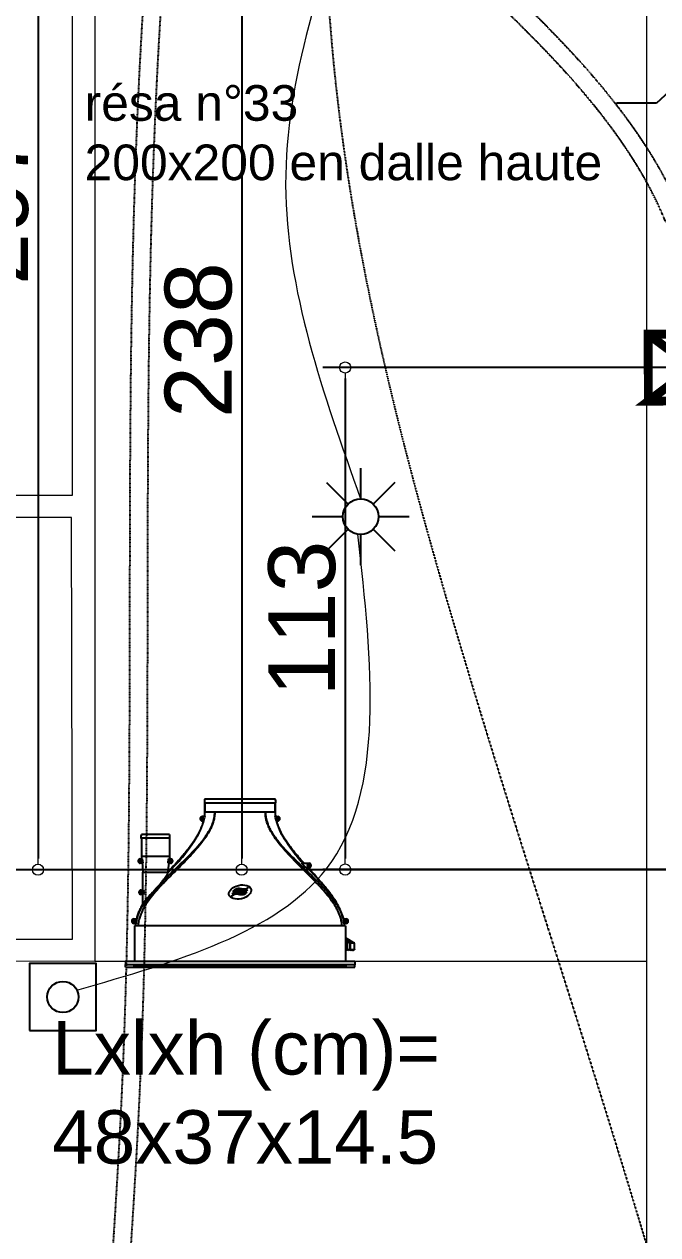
# Model space of a CAD drawing. Header units: millimetres. Extents: x 449410 to 506007, y -379864 to -318775.
# Drawn here: x 464982 to 466405, y -358564 to -355848 of the extents above; entities that cross this region are included whole.
import ezdxf
from ezdxf import colors
from ezdxf.entities.mleader import LeaderData, LeaderLine
from ezdxf.math import Vec2, Vec3

# ---------------------------------------------------------------- set-up
doc = ezdxf.new("R2010")
doc.units = ezdxf.units.MM
doc.set_wipeout_variables(frame=1)
doc.linetypes.add('prlm_ef', pattern=[0.165, 0.1, -0.065])
doc.layers.add('_GAZELEC-BOITE INCORPO', color=36, linetype='Continuous', lineweight=18)
doc.layers.add('_GAZELEC-RESERVATION', color=1, linetype='Continuous', lineweight=18)
for name, color, linetype in [('_GAZELEC-EAU CHAUDE', 1, 'Continuous'), ('prlm-CHAUFF', 30, 'Continuous'), ('prlm-EAU-EF', 161, 'Continuous'), ('prlm-ELEC-CFO', 201, 'Continuous')]:
    doc.layers.add(name, color=color, linetype=linetype)
doc.layers.add('prlm-xpoly', color=7, linetype='Continuous', plot=False)
doc.styles.add('Arial', font='arial.ttf')
doc.styles.get("Standard").update_dxf_attribs({"font": 'arial.ttf'})
doc.dimstyles.new('200', dxfattribs={"dimtxt": 150, "dimasz": 25, "dimexe": 50, "dimexo": 50, "dimgap": 20, "dimtad": 1, "dimdec": 0, "dimlfac": 0.1, "dimdsep": 46, "dimtxsty": 'Arial', "dimblk1": 'DOTBLANK', "dimblk2": 'DOTBLANK', "dimsah": 1, "dimcen": 25, "dimclrd": 5, "dimclre": 5, "dimadec": 0, "dimazin": 0, "dimtfac": 1, "dimtdec": 0, "dimtmove": 0, "dimatfit": 3, "dimldrblk": 'DOTBLANK', "dimfxl": 50, "dimtolj": 1, "dimtzin": 0, "dimarcsym": 0})

# ---------------------------------------------------------------- blocks, each defined once
blk = doc.blocks.new('xi.twintop')
at = {"layer": 'prlm-CHAUFF', "ltscale": 50}
for p, q in [((-8, 35.6), (8, 35.6)), ((-7.9, 36.5), (7.9, 36.5)), ((-7.9, 35.6), (-7.9, 33.5)), ((-7.9, 33.5), (-7.9, 35.6)), ((7.9, 35.6), (7.9, 33.5)), ((7.9, 33.5), (7.9, 35.6)), ((-5.67, 33.5), (-7.9, 33.5)), ((5.67, 33.5), (-5.67, 33.5)), ((7.9, 33.5), (5.67, 33.5)), ((-8.61, 31.95), (-8.61, 32.05)), ((-8.61, 32.05), (-8.51, 32.05)), ((-8.51, 31.95), (-8.61, 31.95)), ((-8.51, 32.16), (-8.41, 32.16)), ((-8.51, 32.05), (-8.51, 32.16)), ((-8.51, 31.84), (-8.51, 31.95)), ((-8.41, 31.84), (-8.51, 31.84)), ((-7.9, 32.5), (-8.46, 32.5)), ((-8.46, 31.5), (-8.16, 31.5)), ((-8.41, 32.16), (-8.41, 32.05)), ((-8.41, 32.05), (-8.3, 32.05)), ((-8.3, 31.95), (-8.41, 31.95)), ((-8.41, 31.95), (-8.41, 31.84)), ((-8.3, 32.05), (-8.3, 31.95)), ((-8.16, 31.5), (-7.95, 32.18)), ((-7.9, 32.5), (-7.95, 32.18)), ((7.95, 32.18), (7.9, 32.5)), ((7.9, 32.5), (8.46, 32.5)), ((8.16, 31.5), (7.95, 32.18)), ((8.46, 31.5), (8.16, 31.5)), ((8.3, 31.95), (8.3, 32.05)), ((8.3, 32.05), (8.41, 32.05)), ((8.41, 31.95), (8.3, 31.95)), ((8.41, 32.16), (8.51, 32.16)), ((8.41, 32.05), (8.41, 32.16)), ((8.41, 31.84), (8.41, 31.95)), ((8.51, 31.84), (8.41, 31.84)), ((8.51, 32.16), (8.51, 32.05)), ((8.51, 32.05), (8.61, 32.05)), ((8.61, 31.95), (8.51, 31.95)), ((8.51, 31.95), (8.51, 31.84)), ((8.61, 32.05), (8.61, 31.95)), ((-15.75, 27.6), (-22.25, 27.6)), ((-22.15, 28.5), (-15.85, 28.5)), ((-22.15, 27.6), (-22.15, 23.5)), ((-22.15, 27.6), (-22.15, 23.5)), ((-15.85, 27.6), (-15.85, 23.5)), ((-15.85, 27.6), (-15.85, 23.5)), ((-9.41, 28.48), (-9.41, 28.48)), ((9.12, 29.02), (9.09, 29.02)), ((9.41, 28.48), (9.38, 28.48)), ((-22.56, 22.55), (-22.45, 22.55)), ((-22.56, 22.45), (-22.56, 22.55)), ((-22.45, 22.45), (-22.56, 22.45)), ((-22.45, 22.66), (-22.35, 22.66)), ((-22.45, 22.55), (-22.45, 22.66)), ((-22.45, 22.34), (-22.45, 22.45)), ((-22.35, 22.34), (-22.45, 22.34)), ((-22.4, 23), (-21.97, 23)), ((-21.85, 22), (-22.4, 22)), ((-22.35, 22.66), (-22.35, 22.55)), ((-22.35, 22.55), (-22.24, 22.55)), ((-22.24, 22.45), (-22.35, 22.45)), ((-22.35, 22.45), (-22.35, 22.34)), ((-22.24, 22.55), (-22.24, 22.45)), ((-15.85, 23.5), (-22.15, 23.5)), ((-21.97, 23), (-21.85, 22.06)), ((-21.85, 22.06), (-21.85, 22)), ((-16.2, 19.84), (-14.13, 22)), ((-14.13, 22), (-16.2, 19.84)), ((-16.15, 22.06), (-16.03, 23)), ((-16.15, 22), (-16.15, 22.06)), ((-15.6, 22), (-16.15, 22)), ((-16.03, 23), (-15.6, 23)), ((-15.76, 22.45), (-15.76, 22.55)), ((-15.76, 22.55), (-15.65, 22.55)), ((-15.65, 22.45), (-15.76, 22.45)), ((-15.65, 22.66), (-15.55, 22.66)), ((-15.65, 22.55), (-15.65, 22.66)), ((-15.65, 22.34), (-15.65, 22.45)), ((-15.55, 22.34), (-15.65, 22.34)), ((-15.55, 22.66), (-15.55, 22.55)), ((-15.55, 22.55), (-15.44, 22.55)), ((-15.55, 22.45), (-15.55, 22.34)), ((-15.44, 22.45), (-15.55, 22.45)), ((-15.44, 22.55), (-15.44, 22.45)), ((14.83, 21), (13.83, 22)), ((13.83, 22), (15.44, 22)), ((-21.8, 20), (-16.2, 20)), ((-21.8, 16), (-21.8, 20)), ((-21.8, 16), (-21.8, 20)), ((-16.2, 19.84), (-16.2, 20)), ((-16.2, 19.84), (-16.2, 20)), ((15.44, 21), (14.83, 21)), ((15.28, 21.45), (15.28, 21.55)), ((15.28, 21.55), (15.39, 21.55)), ((15.39, 21.45), (15.28, 21.45)), ((15.39, 21.66), (15.49, 21.66)), ((15.39, 21.55), (15.39, 21.66)), ((15.39, 21.34), (15.39, 21.45)), ((15.49, 21.34), (15.39, 21.34)), ((15.49, 21.66), (15.49, 21.55)), ((15.49, 21.55), (15.6, 21.55)), ((15.49, 21.45), (15.49, 21.34)), ((15.6, 21.45), (15.49, 21.45)), ((15.6, 21.55), (15.6, 21.45)), ((-22.36, 15.45), (-22.36, 15.55)), ((-22.36, 15.55), (-22.25, 15.55)), ((-22.25, 15.45), (-22.36, 15.45)), ((-22.25, 15.66), (-22.15, 15.66)), ((-22.25, 15.55), (-22.25, 15.66)), ((-22.25, 15.34), (-22.25, 15.45)), ((-22.15, 15.34), (-22.25, 15.34)), ((-22.2, 16), (-21.65, 16)), ((-21.65, 15), (-22.2, 15)), ((-22.15, 15.66), (-22.15, 15.55)), ((-22.15, 15.55), (-22.04, 15.55)), ((-22.15, 15.45), (-22.15, 15.34)), ((-22.04, 15.45), (-22.15, 15.45)), ((-22.04, 15.55), (-22.04, 15.45)), ((-21.8, 12.88), (-21.8, 15)), ((-21.8, 12.88), (-21.8, 15)), ((-21.65, 16), (-21.65, 15)), ((-23.96, 8.95), (-23.96, 9.05)), ((-23.96, 9.05), (-23.85, 9.05)), ((-23.85, 8.95), (-23.96, 8.95)), ((-23.85, 9.16), (-23.75, 9.16)), ((-23.85, 9.05), (-23.85, 9.16)), ((-23.85, 8.84), (-23.85, 8.95)), ((-23.75, 8.84), (-23.85, 8.84)), ((-23.8, 9.5), (-23.19, 9.5)), ((-23.36, 8.5), (-23.8, 8.5)), ((-23.75, 9.16), (-23.75, 9.05)), ((-23.75, 9.05), (-23.64, 9.05)), ((-23.75, 8.95), (-23.75, 8.84)), ((-23.64, 8.95), (-23.75, 8.95)), ((-23.64, 9.05), (-23.64, 8.95)), ((-23.36, 8.42), (-23.36, 8.5)), ((23.19, 9.5), (23.8, 9.5)), ((23.36, 8.42), (23.36, 8.5)), ((23.8, 8.5), (23.36, 8.5)), ((23.64, 8.95), (23.64, 9.05)), ((23.64, 9.05), (23.75, 9.05)), ((23.75, 8.95), (23.64, 8.95)), ((23.75, 9.16), (23.85, 9.16)), ((23.75, 9.05), (23.75, 9.16)), ((23.75, 8.84), (23.75, 8.95)), ((23.85, 8.84), (23.75, 8.84)), ((23.85, 9.16), (23.85, 9.05)), ((23.85, 9.05), (23.96, 9.05)), ((23.85, 8.95), (23.85, 8.84)), ((23.96, 8.95), (23.85, 8.95)), ((23.96, 9.05), (23.96, 8.95)), ((23.7, 8), (-23.7, 8)), ((-23.7, 8), (-23.7, 0)), ((23.7, 8), (23.7, 0)), ((24.18, 4.47), (23.7, 4.81)), ((24.06, 4.42), (23.7, 4.66)), ((24.06, 2.6), (24.06, 4.42)), ((24.64, 4.04), (24.06, 4.42)), ((24.2, 4.46), (24.18, 4.47)), ((24.54, 4.24), (24.2, 4.46)), ((24.35, 4.85), (24.33, 4.89)), ((24.35, 4.36), (24.35, 4.85)), ((24.35, 4.85), (24.36, 4.85)), ((24.41, 4.79), (24.43, 4.83)), ((24.41, 4.79), (24.41, 4.32)), ((25.01, 4.43), (24.41, 4.79)), ((24.43, 4.83), (25.04, 4.47)), ((24.64, 4.04), (24.72, 4.01)), ((24.64, 2.6), (24.64, 4.04)), ((24.72, 4.01), (24.72, 2.65)), ((25.04, 4.47), (25.01, 4.43)), ((25.01, 4.25), (25.01, 4.43)), ((25.02, 4.42), (25.01, 4.43)), ((25.06, 4.46), (25.02, 4.42)), ((25.02, 4.42), (25.02, 4.25)), ((25.28, 4.25), (25.02, 4.42)), ((25.04, 4.47), (25.06, 4.46)), ((25.06, 4.46), (25.39, 4.24)), ((25.71, 2.65), (25.71, 4.01)), ((-25.75, 0), (-25.75, -0.73)), ((25.75, 0), (-25.75, 0)), ((23.7, 2.6), (24.06, 2.6)), ((23.7, 2.57), (23.73, 2.6)), ((23.79, 2.6), (23.88, 2.51)), ((23.88, 2.51), (23.97, 2.6)), ((24.04, 2.6), (24.13, 2.51)), ((24.64, 2.6), (24.06, 2.6)), ((24.13, 2.51), (24.22, 2.6)), ((24.18, 2.56), (24.24, 2.51)), ((24.24, 2.51), (24.3, 2.58)), ((24.28, 2.6), (24.37, 2.51)), ((24.37, 2.51), (24.46, 2.6)), ((24.42, 2.57), (24.48, 2.51)), ((24.48, 2.51), (24.56, 2.58)), ((24.54, 2.6), (24.63, 2.51)), ((24.63, 2.51), (24.72, 2.6)), ((24.72, 2.65), (24.64, 2.6)), ((24.64, 2.6), (24.64, 2.6)), ((25.66, 2.6), (24.64, 2.6)), ((24.7, 2.58), (24.77, 2.51)), ((24.72, 2.65), (25.71, 2.65)), ((24.73, 2.6), (24.82, 2.51)), ((24.77, 2.51), (24.79, 2.53)), ((24.82, 2.51), (24.91, 2.6)), ((24.9, 2.59), (24.98, 2.51)), ((24.98, 2.51), (25.07, 2.6)), ((25.02, 2.54), (25.05, 2.51)), ((25.05, 2.51), (25.09, 2.55)), ((25.06, 2.58), (25.13, 2.51)), ((25.13, 2.51), (25.22, 2.6)), ((25.19, 2.57), (25.25, 2.51)), ((25.25, 2.51), (25.34, 2.6)), ((25.27, 2.53), (25.29, 2.51)), ((25.29, 2.51), (25.32, 2.54)), ((25.31, 2.56), (25.36, 2.51)), ((25.36, 2.51), (25.45, 2.6)), ((25.4, 2.55), (25.44, 2.51)), ((25.44, 2.51), (25.53, 2.6)), ((25.48, 2.54), (25.51, 2.51)), ((25.51, 2.51), (25.6, 2.6)), ((25.53, 2.53), (25.55, 2.51)), ((25.55, 2.51), (25.64, 2.6)), ((25.71, 2.65), (25.66, 2.6)), ((25.66, 2.6), (25.66, 2.6)), ((25.75, 0), (25.75, -0.73)), ((-25.75, -0.81), (-25.75, -0.73)), ((-25.75, -0.73), (25.75, -0.73)), ((-25.75, -1.3), (-25.75, -0.81)), ((25.75, -0.81), (-25.75, -0.81)), ((-25.75, -1.3), (25.75, -1.3)), ((23.75, -0.99), (-23.75, -0.99)), ((-23.75, -1.06), (-23.75, -0.99)), ((-23.55, -0.99), (-23.75, -1.06)), ((-23.75, -1.06), (23.75, -1.06)), ((23.75, -1.11), (-23.75, -1.11)), ((-23.75, -1.16), (-23.75, -1.11)), ((-23.59, -1.11), (-23.75, -1.16)), ((-23.75, -1.16), (23.75, -1.16)), ((23.75, -1.2), (-23.75, -1.2)), ((-23.75, -1.23), (-23.75, -1.2)), ((-23.64, -1.2), (-23.75, -1.23)), ((-23.75, -1.23), (23.75, -1.23)), ((23.75, -1.26), (-23.75, -1.26)), ((-23.75, -1.28), (-23.75, -1.26)), ((-23.68, -1.26), (-23.75, -1.28)), ((-23.75, -1.28), (23.75, -1.28)), ((23.75, -1.29), (-23.75, -1.29)), ((-23.75, -1.3), (-23.75, -1.29)), ((-23.73, -1.29), (-23.75, -1.3)), ((-23.75, -1.3), (23.75, -1.3)), ((23.75, -1.06), (23.55, -0.99)), ((23.75, -1.16), (23.59, -1.11)), ((23.75, -1.23), (23.64, -1.2)), ((23.75, -1.28), (23.68, -1.26)), ((23.75, -1.3), (23.73, -1.29)), ((23.75, -0.99), (23.75, -1.06)), ((23.75, -1.11), (23.75, -1.16)), ((23.75, -1.2), (23.75, -1.23)), ((23.75, -1.26), (23.75, -1.28)), ((23.75, -1.29), (23.75, -1.3)), ((25.75, -0.73), (25.75, -0.81)), ((25.75, -1.3), (25.75, -0.81))]:
    blk.add_line(p, q, dxfattribs=at)
for centre, radius in [((-8.46, 32), 0.3), ((-8.46, 32), 0.25), ((8.46, 32), 0.3), ((8.46, 32), 0.25), ((-22.4, 22.5), 0.3), ((-22.4, 22.5), 0.25), ((-15.6, 22.5), 0.3), ((-15.6, 22.5), 0.25), ((15.44, 21.5), 0.3), ((15.44, 21.5), 0.25), ((-22.2, 15.5), 0.3), ((-22.2, 15.5), 0.25), ((-23.8, 9), 0.3), ((-23.8, 9), 0.25), ((23.8, 9), 0.3), ((23.8, 9), 0.25)]:
    blk.add_circle(centre, radius, dxfattribs=at)
for centre, radius, start, end in [((-6.01, 35.83), 2, 160.5755, 186.7441), ((-6.01, 35.83), 2, 160.5755, 186.7441), ((6.01, 35.83), 2, 353.2559, 19.4245), ((6.01, 35.83), 2, 353.2559, 19.4245), ((-15.67, 33.51), 7.77, 352.5456, 359.9423), ((-15.72, 33.51), 7.82, 352.5763, 359.9264), ((-15.07, 33.49), 7.17, 352.0923, 353.5448), ((-15.07, 33.49), 7.17, 353.9053, 0.1157), ((15.11, 33.49), 7.25, 179.9215, 187.8382), ((15.67, 33.51), 7.77, 180.0577, 187.4544), ((15.72, 33.51), 7.82, 180.0736, 187.4237), ((-19.51, 34.47), 11.74, 332.3321, 345.441), ((-19.16, 34.32), 11.35, 332.1374, 345.6929), ((-8.46, 32), 0.5, 90, 270), ((21.1, 34.98), 13.43, 192.9954, 216.0824), ((19.16, 34.32), 11.35, 194.4106, 207.8626), ((8.46, 32), 0.5, 270, 90), ((-20.26, 27.83), 2, 160.5755, 186.7441), ((-20.26, 27.83), 2, 160.5755, 186.7441), ((-17.74, 27.83), 2, 353.2559, 19.4245), ((-17.74, 27.83), 2, 353.2559, 19.4245), ((-43.13, 48.06), 39, 319.3887, 329.86), ((-43.13, 48.06), 39, 319.3887, 329.8601), ((-26.92, 38.17), 20.01, 331.0483, 332.7983), ((-26.92, 38.17), 20.01, 331.0482, 332.7982), ((26.92, 38.17), 20.01, 207.2018, 208.9518), ((43.13, 48.06), 39, 210.1399, 220.6113), ((43.13, 48.06), 39, 212.5506, 220.6113), ((-22.4, 22.5), 0.5, 90, 270), ((-15.6, 22.5), 0.5, 270, 90), ((-22.51, 30.1), 11.66, 315.9701, 320.4245), ((-22.76, 30.33), 11.99, 316.0326, 320.3619), ((22.51, 30.1), 11.66, 219.5755, 224.0299), ((22.76, 30.33), 11.99, 219.6381, 223.9674), ((15.44, 21.5), 0.5, 270, 90), ((-44.74, 40.05), 35.1, 315.7111, 319.5265), ((-22.2, 15.5), 0.5, 90, 270), ((-2.48, -0.77), 23.65, 136.4099, 144.7501), ((-23.8, 9), 0.5, 90, 270), ((-11.41, 6.64), 12.12, 163.7263, 166.3852), ((23.8, 9), 0.5, 270, 90), ((17.64, -7.23), 13.85, 61.9182, 64.0515), ((17.76, -6.88), 13.43, 62.115, 63.7632), ((18.29, -6.04), 12.5, 61.3177, 61.5903), ((24.75, 5.45), 0.703, 233.033, 242.9325), ((24.72, 5.11), 0.448, 214.6713, 225.4982), ((25.88, 4.92), 0.836, 234.1326, 239.2425), ((18.29, -6.04), 12.5, 53.7494, 55.0637)]:
    blk.add_arc(centre, radius, start, end, dxfattribs=at)
blk.add_ellipse((0, 15.55), major_axis=(2.49, 0.57), ratio=0.600775, dxfattribs=at)
for points, knots in [([(-5.67, 33.5), (-5.67, 33.33), (-5.68, 33.16), (-5.7, 32.82), (-5.72, 32.65), (-5.8, 32.15), (-5.87, 31.82), (-6.05, 31.16), (-6.16, 30.84), (-6.41, 30.21), (-6.55, 29.9), (-7, 29), (-7.34, 28.43), (-8.08, 27.34), (-8.47, 26.81), (-9.69, 25.27), (-10.57, 24.3), (-12.38, 22.39), (-13.32, 21.46), (-15.19, 19.6), (-16.12, 18.67), (-17.95, 16.77), (-18.84, 15.8), (-20.08, 14.27), (-20.47, 13.75), (-21.03, 12.94), (-21.21, 12.66), (-21.55, 12.09), (-21.72, 11.8), (-22.17, 10.91), (-22.43, 10.31), (-22.7, 9.36), (-22.77, 9.03), (-22.86, 8.47), (-22.88, 8.24), (-22.89, 8)], [0, 0, 0, 0, 0.015625, 0.015625, 0.03125, 0.03125, 0.0625, 0.0625, 0.09375, 0.09375, 0.125, 0.125, 0.1875, 0.1875, 0.25, 0.25, 0.375, 0.375, 0.5, 0.5, 0.625, 0.625, 0.75, 0.75, 0.8125, 0.8125, 0.84375, 0.84375, 0.875, 0.875, 0.9375, 0.9375, 0.96875, 0.96875, 0.9907189, 0.9907189, 0.9907189, 0.9907189]), ([(-18.04, 17.26), (-16.85, 18.51), (-15.59, 19.7), (-13.1, 22.1), (-11.85, 23.3), (-10.07, 25.17), (-9.49, 25.81), (-8.39, 27.13), (-7.87, 27.82), (-7.16, 28.91), (-6.93, 29.29), (-6.52, 30.07), (-6.33, 30.48), (-6.02, 31.31), (-5.89, 31.74), (-5.76, 32.39), (-5.73, 32.61), (-5.69, 32.95), (-5.69, 33.06), (-5.67, 33.28), (-5.67, 33.39), (-5.67, 33.5)], [0, 0, 0, 0, 0.25, 0.25, 0.5, 0.5, 0.625, 0.625, 0.75, 0.75, 0.8125, 0.8125, 0.875, 0.875, 0.9375, 0.9375, 0.96875, 0.96875, 0.984375, 0.984375, 1, 1, 1, 1]), ([(5.67, 33.5), (5.67, 33.33), (5.68, 33.16), (5.71, 32.81), (5.73, 32.64), (5.81, 32.14), (5.88, 31.8), (6.08, 31.14), (6.2, 30.82), (6.47, 30.19), (6.62, 29.88), (7.1, 28.98), (7.46, 28.42), (8.23, 27.34), (8.65, 26.82), (9.93, 25.3), (10.84, 24.34), (12.72, 22.46), (13.69, 21.54), (15.61, 19.69), (16.57, 18.77), (18.43, 16.87), (19.34, 15.9), (20.59, 14.36), (20.99, 13.83), (21.55, 13), (21.73, 12.72), (22.07, 12.15), (22.24, 11.85), (22.69, 10.95), (22.94, 10.33), (23.21, 9.37), (23.28, 9.05), (23.36, 8.48), (23.38, 8.24), (23.39, 8)], [0, 0, 0, 0, 0.015625, 0.015625, 0.03125, 0.03125, 0.0625, 0.0625, 0.09375, 0.09375, 0.125, 0.125, 0.1875, 0.1875, 0.25, 0.25, 0.375, 0.375, 0.5, 0.5, 0.625, 0.625, 0.75, 0.75, 0.8125, 0.8125, 0.84375, 0.84375, 0.875, 0.875, 0.9375, 0.9375, 0.96875, 0.96875, 0.9908046, 0.9908046, 0.9908046, 0.9908046]), ([(22.89, 8), (22.88, 8.24), (22.86, 8.47), (22.77, 9.03), (22.7, 9.36), (22.43, 10.31), (22.17, 10.91), (21.72, 11.8), (21.55, 12.09), (21.21, 12.66), (21.03, 12.94), (20.47, 13.75), (20.08, 14.27), (18.84, 15.8), (17.95, 16.77), (16.12, 18.67), (15.18, 19.6), (13.32, 21.46), (12.38, 22.39), (10.57, 24.3), (9.69, 25.27), (8.47, 26.81), (8.08, 27.34), (7.34, 28.43), (7, 29), (6.55, 29.9), (6.41, 30.21), (6.16, 30.84), (6.05, 31.16), (5.87, 31.82), (5.79, 32.15), (5.72, 32.65), (5.7, 32.82), (5.68, 33.16), (5.67, 33.33), (5.67, 33.5)], [0.0092808, 0.0092808, 0.0092808, 0.0092808, 0.03125, 0.03125, 0.0625, 0.0625, 0.125, 0.125, 0.15625, 0.15625, 0.1875, 0.1875, 0.25, 0.25, 0.375, 0.375, 0.5, 0.5, 0.625, 0.625, 0.75, 0.75, 0.8125, 0.8125, 0.875, 0.875, 0.90625, 0.90625, 0.9375, 0.9375, 0.96875, 0.96875, 0.984375, 0.984375, 1, 1, 1, 1]), ([(-8.9, 29.46), (-9.06, 29.12), (-9.43, 28.41), (-10.08, 27.35), (-10.83, 26.27), (-11.65, 25.18), (-12.54, 24.1), (-13.65, 22.81), (-14.86, 21.46), (-15.81, 20.43), (-16.2, 20)], [0.1568082, 0.1568082, 0.1568082, 0.1568082, 0.2305418, 0.3149874, 0.4025619, 0.4929385, 0.5856877, 0.6803551, 0.8317746, 0.9509578, 0.9509578, 0.9509578, 0.9509578]), ([(14.38, 22), (14.06, 22.36), (13.37, 23.14), (12.33, 24.35), (11.38, 25.54), (10.58, 26.62), (9.93, 27.59), (9.37, 28.52), (9.05, 29.15), (8.91, 29.44)], [0.5730592, 0.5730592, 0.5730592, 0.5730592, 0.626259, 0.6884084, 0.7489718, 0.7930827, 0.8358988, 0.8773199, 0.9123747, 0.9123747, 0.9123747, 0.9123747]), ([(-18.04, 17.26), (-17.81, 17.52), (-17.58, 17.79), (-17.17, 18.3), (-16.98, 18.55), (-16.64, 19.03), (-16.49, 19.25), (-16.32, 19.53), (-16.28, 19.62), (-16.22, 19.76), (-16.2, 19.81), (-16.2, 19.84)], [0, 0, 0, 0, 0.25, 0.25, 0.5, 0.5, 0.75, 0.75, 0.875, 0.875, 1, 1, 1, 1]), ([(23.19, 9.5), (23.12, 9.79), (23.04, 10.07), (22.86, 10.64), (22.75, 10.92), (22.41, 11.74), (22.14, 12.27), (21.56, 13.3), (21.24, 13.8), (20.57, 14.77), (20.21, 15.25), (19.11, 16.65), (18.33, 17.54), (16.73, 19.29), (15.91, 20.15), (15.09, 21)], [0, 0, 0, 0, 0.0625, 0.0625, 0.125, 0.125, 0.25, 0.25, 0.375, 0.375, 0.5, 0.5, 0.75, 0.75, 1, 1, 1, 1]), ([(21.4, 13.55), (21.3, 13.71), (20.98, 14.2), (20.41, 15.02), (19.67, 15.99), (18.88, 16.96), (17.95, 18.04), (16.9, 19.22), (15.98, 20.24), (15.44, 20.84), (15.29, 21)], [0.1694223, 0.1694223, 0.1694223, 0.1694223, 0.1906001, 0.2339285, 0.2787061, 0.3247019, 0.3716424, 0.4351709, 0.4991397, 0.523565, 0.523565, 0.523565, 0.523565]), ([(-1.63, 15.67), (-0.9, 16.39), (-0.53, 16.49), (-0.14, 16.44), (0.47, 16.38), (1.12, 15.98), (1.85, 16.55)], [0, 0, 0, 0, 0.389075, 0.389075, 0.389075, 1, 1, 1, 1]), ([(-23.39, 8), (-23.38, 8.28), (-23.35, 8.55), (-23.25, 9.19), (-23.16, 9.55), (-22.84, 10.61), (-22.54, 11.29), (-21.83, 12.6), (-21.42, 13.22), (-20.56, 14.41), (-20.09, 14.98), (-19.62, 15.54)], [0.0331631, 0.0331631, 0.0331631, 0.0331631, 0.125, 0.125, 0.25, 0.25, 0.5, 0.5, 0.75, 0.75, 1, 1, 1, 1]), ([(-1.94, 14.63), (-1.21, 15.35), (-0.84, 15.44), (-0.45, 15.4), (0.16, 15.33), (0.81, 14.93), (1.54, 15.51)], [0, 0, 0, 0, 0.389075, 0.389075, 0.389075, 1, 1, 1, 1]), ([(-23.19, 9.5), (-23.12, 9.8), (-23.04, 10.09), (-22.9, 10.53), (-22.84, 10.67), (-22.74, 10.96), (-22.68, 11.1), (-22.5, 11.53), (-22.37, 11.8), (-22.1, 12.35), (-21.95, 12.61), (-21.8, 12.88)], [0, 0, 0, 0, 0.25, 0.25, 0.375, 0.375, 0.5, 0.5, 0.75, 0.75, 1, 1, 1, 1]), ([(-21.8, 12.88), (-21.96, 12.6), (-22.11, 12.32), (-22.4, 11.74), (-22.54, 11.45), (-22.78, 10.85), (-22.89, 10.55), (-23.01, 10.17), (-23.03, 10.1), (-23.05, 10.03)], [0, 0, 0, 0, 0.25, 0.25, 0.5, 0.5, 0.75, 0.75, 0.8062429, 0.8062429, 0.8062429, 0.8062429]), ([(24.24, 4.96), (24.23, 4.96), (24.23, 4.96), (24.22, 4.97), (24.2, 4.97), (24.19, 4.97), (24.18, 4.98), (24.16, 4.98), (24.15, 4.98), (24.13, 4.99), (24.11, 4.99), (24.09, 4.99), (24.08, 4.99), (24.05, 4.99), (24.02, 4.99), (23.98, 4.99), (23.93, 4.98), (23.89, 4.98), (23.84, 4.97), (23.78, 4.96), (23.74, 4.95), (23.71, 4.95), (23.7, 4.94)], [0.1059402, 0.1059402, 0.1059402, 0.1059402, 0.1359504, 0.1694868, 0.202886, 0.2361704, 0.2693627, 0.3024859, 0.3355633, 0.3686184, 0.401675, 0.434757, 0.4678887, 0.5010941, 0.5629781, 0.6246926, 0.6863942, 0.7482374, 0.8103737, 0.8729511, 0.9361135, 0.9654522, 0.9654522, 0.9654522, 0.9654522]), ([(23.7, 4.91), (23.71, 4.91), (23.72, 4.91), (23.74, 4.92), (23.78, 4.92), (23.81, 4.93), (23.83, 4.93), (23.86, 4.94), (23.89, 4.94), (23.92, 4.95), (23.94, 4.95), (23.97, 4.95), (23.99, 4.96), (24.02, 4.96), (24.04, 4.96), (24.06, 4.96), (24.08, 4.96), (24.11, 4.96), (24.14, 4.96), (24.18, 4.96), (24.21, 4.95), (24.24, 4.95), (24.26, 4.94), (24.28, 4.93), (24.3, 4.92), (24.32, 4.91), (24.33, 4.9), (24.33, 4.89)], [0.053874, 0.053874, 0.053874, 0.053874, 0.0607104, 0.0907643, 0.1206402, 0.1503557, 0.1799287, 0.2093776, 0.238721, 0.2679778, 0.2971672, 0.3263086, 0.3554219, 0.3845269, 0.4136437, 0.4427926, 0.4719939, 0.5012681, 0.5562327, 0.6110034, 0.6657154, 0.7205017, 0.7754929, 0.8308166, 0.8865967, 0.9429527, 1, 1, 1, 1]), ([(24.35, 4.85), (24.35, 4.86), (24.35, 4.86), (24.34, 4.87), (24.33, 4.88), (24.32, 4.88), (24.31, 4.89), (24.3, 4.89), (24.29, 4.9), (24.28, 4.9), (24.26, 4.91), (24.25, 4.91), (24.23, 4.91), (24.22, 4.92), (24.2, 4.92), (24.18, 4.92), (24.17, 4.92), (24.15, 4.92), (24.12, 4.92), (24.09, 4.92), (24.05, 4.92), (24, 4.92), (23.95, 4.91), (23.9, 4.9), (23.85, 4.89), (23.79, 4.88), (23.74, 4.87), (23.71, 4.86), (23.7, 4.86)], [0, 0, 0, 0, 0.0300773, 0.0600539, 0.0899314, 0.1197114, 0.1493956, 0.1789856, 0.2084831, 0.2378898, 0.2672073, 0.2964374, 0.3255817, 0.3546421, 0.3836203, 0.4125181, 0.4413372, 0.4700795, 0.4987468, 0.5532579, 0.6080368, 0.6630958, 0.7184471, 0.7741027, 0.8300742, 0.8863734, 0.9430116, 0.9677174, 0.9677174, 0.9677174, 0.9677174]), ([(24.65, 4.2), (24.65, 4.2), (24.64, 4.2), (24.64, 4.2), (24.63, 4.2), (24.63, 4.2), (24.62, 4.2), (24.61, 4.21), (24.6, 4.21), (24.59, 4.21), (24.58, 4.22), (24.55, 4.23), (24.54, 4.24), (24.54, 4.24)], [0, 0, 0, 0, 0.061789, 0.122374, 0.182441, 0.242697, 0.303842, 0.366548, 0.43144, 0.49908, 0.668346, 0.832646, 1, 1, 1, 1]), ([(25.45, 4.21), (25.44, 4.21), (25.44, 4.22), (25.43, 4.22), (25.41, 4.23), (25.4, 4.23), (25.39, 4.24), (25.37, 4.24), (25.36, 4.25), (25.34, 4.25), (25.32, 4.25), (25.3, 4.26), (25.29, 4.26), (25.27, 4.26), (25.24, 4.26), (25.22, 4.26), (25.2, 4.26), (25.17, 4.26), (25.13, 4.26), (25.08, 4.26), (25.03, 4.26), (24.97, 4.25), (24.91, 4.24), (24.85, 4.24), (24.79, 4.23), (24.72, 4.21), (24.67, 4.21), (24.65, 4.2)], [0.0304712, 0.0304712, 0.0304712, 0.0304712, 0.0599457, 0.0897682, 0.1195016, 0.1491541, 0.1787343, 0.2082505, 0.2377114, 0.2671256, 0.2965018, 0.3258487, 0.355175, 0.3844897, 0.4138015, 0.4431194, 0.4724522, 0.5018089, 0.5568669, 0.611863, 0.6668562, 0.7219052, 0.7770682, 0.8324028, 0.8879658, 0.9438132, 1, 1, 1, 1]), ([(25.71, 4.01), (25.69, 4.04), (25.65, 4.06), (25.55, 4.09), (25.48, 4.1), (25.35, 4.1), (25.31, 4.1), (25.21, 4.09), (25.16, 4.09), (24.98, 4.06), (24.86, 4.04), (24.72, 4.01)], [0, 0, 0, 0, 0.25, 0.25, 0.5, 0.5, 0.625, 0.625, 0.75, 0.75, 1, 1, 1, 1])]:
    blk.add_open_spline(points, degree=3, knots=knots, dxfattribs=at)
for points in [[(-22.15, 23.5), (-22.15, 23.33), (-22.14, 23.17), (-22.13, 23)], [(-22.15, 23.5), (-22.15, 23.33), (-22.14, 23.17), (-22.13, 23)], [(-22.01, 22), (-21.91, 21.33), (-21.8, 20.67), (-21.8, 20)], [(-22.01, 22), (-21.91, 21.33), (-21.8, 20.67), (-21.8, 20)], [(-15.99, 22), (-16.09, 21.33), (-16.2, 20.67), (-16.2, 20)], [(-15.99, 22), (-16.09, 21.33), (-16.2, 20.67), (-16.2, 20)], [(-15.85, 23.5), (-15.85, 23.33), (-15.86, 23.17), (-15.87, 23)], [(-15.85, 23.5), (-15.85, 23.33), (-15.86, 23.17), (-15.87, 23)], [(1.85, 16.55), (1.03, 15.62), (0.38, 16.02), (-0.23, 16.09)], [(-0.55, 15.04), (-0.94, 15.09), (-1.32, 14.99), (-1.94, 14.63)], [(-1.78, 15.16), (-1.06, 15.88), (-0.68, 15.97), (-0.29, 15.93)], [(-0.39, 15.58), (-0.78, 15.62), (-1.16, 15.52), (-1.78, 15.16)], [(-0.23, 16.09), (-0.63, 16.13), (-1.01, 16.03), (-1.63, 15.67)], [(1.54, 15.51), (0.72, 14.57), (0.07, 14.98), (-0.55, 15.04)], [(1.7, 16.04), (0.88, 15.1), (0.23, 15.51), (-0.39, 15.58)], [(-0.29, 15.93), (0.32, 15.87), (0.96, 15.47), (1.7, 16.04)], [(-23.19, 9.5), (-23.26, 9.17), (-23.32, 8.84), (-23.36, 8.5)], [(23.36, 8.5), (23.32, 8.84), (23.26, 9.17), (23.19, 9.5)]]:
    blk.add_open_spline(points, degree=3, dxfattribs=at)
at = {"layer": 'prlm-CHAUFF', "ltscale": 50, "insert": (-42.19, -13.41), "char_height": 12, "width": 139.7925, "attachment_point": 1}
blk.add_mtext('Lxlxh (cm)= 48x37x14.5', dxfattribs=at)
blk = doc.blocks.new('xi.BP')
at = {"layer": 'prlm-ELEC-CFO', "color": 0, "flags": 128}
blk.add_lwpolyline([(-7.5, -7.5), (7.5, -7.5), (7.5, 7.5), (-7.5, 7.5)], close=True, dxfattribs=at)
at = {"layer": 'prlm-ELEC-CFO', "color": 0}
blk.add_circle((0, 0), 3.5, dxfattribs=at)
blk = doc.blocks.new('xi.SPOT')
at = {"color": 0, "lineweight": 5}
blk.add_wipeout([(-4, 0), (-2.83, -2.83), (0, -4), (2.83, -2.83), (4, 0), (2.83, 2.83), (0, 4), (-2.83, 2.83)], dxfattribs=at).dxf.layer = 'prlm-ELEC-CFO'
at = {"layer": 'prlm-ELEC-CFO', "color": 0, "linetype": 'ByBlock', "lineweight": -2, "flags": 128}
for points in [[(0, 10.88), (0, 4)], [(-7.69, 7.69), (-2.83, 2.83)], [(7.69, 7.69), (2.83, 2.83)], [(-10.88, 0), (-4, 0)], [(4, 0), (10.88, 0)], [(-2.83, -2.83), (-7.69, -7.69)], [(0, -4), (0, -10.88)], [(2.83, -2.83), (7.69, -7.69)]]:
    blk.add_lwpolyline(points, dxfattribs=at)
at = {"layer": 'prlm-ELEC-CFO', "color": 0, "linetype": 'ByBlock', "lineweight": -2}
blk.add_circle((0, 0), 4, dxfattribs=at)
blk = doc.blocks.new('_DOTBLANK')
at = {"color": 0, "linetype": 'ByBlock'}
blk.add_line((-0.5, 0), (-1, 0), dxfattribs=at)
blk.add_circle((0, 0), 0.5, dxfattribs=at)
blk = doc.blocks.new('*D128')
at = {"layer": '_GAZELEC-BOITE INCORPO', "color": 5, "lineweight": -2, "transparency": 16777216}
for p, q in [((466433.2, -356618.3), (465652.9, -356618.3)), ((465702.9, -356643.3), (465702.9, -357719.8)), ((467778.1, -357744.8), (465652.9, -357744.8))]:
    blk.add_line(p, q, dxfattribs=at)
at = {"layer": '_GAZELEC-BOITE INCORPO', "color": 5, "lineweight": -2, "transparency": 16777216, "xscale": 25, "yscale": 25, "zscale": 25}
for p, rotation in [((465702.9, -356618.3), 90), ((465702.9, -357744.8), 270)]:
    blk.add_blockref('_DOTBLANK', p, dxfattribs=dict(at, rotation=rotation))
at = {"layer": '_GAZELEC-BOITE INCORPO', "color": 0, "transparency": 16777216, "insert": (465606.3, -357181.5), "char_height": 150, "attachment_point": 5, "rotation": 90, "style": 'Arial'}
blk.add_mtext('\\A1;113', dxfattribs=at)
blk = doc.blocks.new('*D129')
at = {"layer": '_GAZELEC-BOITE INCORPO', "color": 5, "lineweight": -2, "transparency": 16777216}
for p, q in [((466807.2, -355368.1), (465420.5, -355368.1)), ((465470.5, -355393.1), (465470.5, -357720.3)), ((467778.1, -357745.3), (465420.5, -357745.3))]:
    blk.add_line(p, q, dxfattribs=at)
at = {"layer": '_GAZELEC-BOITE INCORPO', "color": 5, "lineweight": -2, "transparency": 16777216, "xscale": 25, "yscale": 25, "zscale": 25}
for p, rotation in [((465470.5, -355368.1), 90), ((465470.5, -357745.3), 270)]:
    blk.add_blockref('_DOTBLANK', p, dxfattribs=dict(at, rotation=rotation))
at = {"layer": '_GAZELEC-BOITE INCORPO', "color": 0, "transparency": 16777216, "insert": (465373.8, -356556.7), "char_height": 150, "attachment_point": 5, "rotation": 90, "style": 'Arial'}
blk.add_mtext('\\A1;238', dxfattribs=at)
blk = doc.blocks.new('*D133')
at = {"layer": '_GAZELEC-BOITE INCORPO', "color": 5, "lineweight": -2, "transparency": 16777216}
for p, q in [((466967.1, -354771.2), (464963.4, -354771.2)), ((465013.4, -354796.2), (465013.4, -357720.3)), ((467767.6, -357745.3), (464963.4, -357745.3))]:
    blk.add_line(p, q, dxfattribs=at)
at = {"layer": '_GAZELEC-BOITE INCORPO', "color": 5, "lineweight": -2, "transparency": 16777216, "xscale": 25, "yscale": 25, "zscale": 25}
for p, rotation in [((465013.4, -354771.2), 90), ((465013.4, -357745.3), 270)]:
    blk.add_blockref('_DOTBLANK', p, dxfattribs=dict(at, rotation=rotation))
at = {"layer": '_GAZELEC-BOITE INCORPO', "color": 0, "transparency": 16777216, "insert": (464916.8, -356258.2), "char_height": 150, "attachment_point": 5, "rotation": 90, "style": 'Arial'}
blk.add_mtext('\\A1;297', dxfattribs=at)

msp = doc.modelspace()

# ---------------------------------------------------------------- linework, layer by layer
at = {"layer": '_GAZELEC-BOITE INCORPO', "const_width": 20}
msp.add_lwpolyline([(466583.131, -356592.82), (466582.906, -356542.82), (466382.914, -356543.722), (466383.584, -356693.721), (466583.582, -356692.819), (466582.906, -356542.82), (466383.584, -356693.721), (466583.582, -356692.812), (466382.914, -356543.722)], dxfattribs=at)
at = {"layer": '_GAZELEC-EAU CHAUDE', "linetype": 'prlm_ef'}
msp.add_spline([(466502.324, -356667.425), (466502.324, -356438.719), (466219.897, -355920.707), (465728.42, -355325.881), (465728.42, -354714.343), (466022.318, -354159.478), (466572.193, -354067.123), (466936.047, -354272.876), (467157.374, -354750.028)], degree=3, dxfattribs=at)
at = {"layer": 'prlm-EAU-EF', "linetype": 'prlm_ef'}
msp.add_open_spline([(466462.397, -356665.001), (466463.909, -356640.095), (466465.404, -356615.437), (466467.441, -356566.82), (466467.983, -356542.863), (466467.26, -356495.875), (466465.995, -356472.847), (466462.867, -356445.38), (466462.233, -356440.413), (466460.83, -356430.492), (466460.061, -356425.543), (466457.556, -356410.725), (466455.623, -356400.889), (466449.061, -356371.501), (466443.669, -356352.07), (466428.032, -356304.465), (466416.695, -356276.469), (466390.462, -356221.159), (466375.567, -356193.846), (466342.765, -356139.961), (466324.859, -356113.389), (466286.618, -356061.049), (466266.284, -356035.281), (466230.95, -355993.142), (466216.463, -355976.532), (466191.883, -355949.267), (466181.967, -355938.507), (466161.895, -355917.119), (466151.742, -355906.494), (466121.018, -355874.782), (466100.181, -355853.857), (466048.769, -355802.787), (466018.055, -355772.753), (465957.503, -355712.34), (465927.666, -355681.961), (465870.3, -355620.027), (465842.769, -355588.471), (465797.533, -355530.957), (465779.04, -355505.428), (465744.992, -355452.755), (465729.436, -355425.61), (465710.838, -355387.414), (465706.176, -355377.226), (465698.758, -355359.845), (465695.864, -355352.721), (465690.857, -355339.721), (465688.702, -355333.866), (465684.566, -355322.099), (465682.585, -355316.185), (465676.891, -355298.355), (465673.431, -355286.351), (465664.012, -355250.022), (465659.013, -355225.383), (465651.318, -355175.437), (465648.622, -355150.129), (465644.363, -355084.943), (465644.235, -355044.702), (465648.005, -354963.48), (465651.904, -354922.499), (465662.883, -354840.285), (465669.965, -354799.051), (465681.239, -354742.988), (465684.403, -354728.053), (465689.395, -354705.51), (465691.121, -354697.882), (465694.652, -354682.622), (465696.457, -354674.995), (465701.993, -354652.129), (465705.848, -354636.908), (465717.964, -354591.399), (465726.775, -354561.265), (465748.593, -354494.486), (465762.098, -354458.084), (465792.543, -354387.541), (465809.484, -354353.398), (465843.36, -354295.42), (465859.493, -354270.961), (465894.634, -354224.516), (465913.644, -354202.531), (465945.617, -354170.779), (465957.471, -354159.953), (465979.506, -354141.572), (465989.495, -354133.815), (466010.099, -354118.992), (466020.683, -354111.945), (466056.886, -354089.613), (466083.639, -354075.943), (466139.229, -354052.428), (466168.068, -354042.583), (466227.199, -354026.601), (466257.493, -354020.465), (466318.929, -354011.811), (466350.072, -354009.295), (466412.613, -354007.819), (466444.011, -354008.86), (466506.472, -354014.462), (466537.534, -354019.024), (466581.9, -354028.18), (466595.573, -354031.378), (466622.664, -354038.47), (466636.085, -354042.363), (466675.916, -354055.063), (466701.896, -354064.889), (466765.753, -354093.025), (466802.655, -354113.071), (466871.906, -354158.838), (466904.255, -354184.56), (466942.845, -354221.708), (466951.689, -354230.741), (466965.257, -354245.469), (466970.173, -354251.003), (466979.779, -354262.21), (466984.473, -354267.886), (466998.241, -354285.119), (467007, -354296.881), (467031.895, -354332.559), (467046.917, -354357.167), (467074.534, -354407.782), (467087.129, -354433.79), (467110.463, -354486.803), (467121.203, -354513.808), (467141.381, -354568.438), (467150.819, -354596.064), (467168.924, -354651.569), (467177.591, -354679.448), (467189.309, -354717.641), (467192.473, -354728.003), (467195.631, -354738.348)], degree=3, knots=[0, 0, 0, 0, 73.80070796, 73.80070796, 147.60141592, 147.60141592, 221.40212388, 221.40212388, 237.81534087, 237.81534087, 254.22855785, 254.22855785, 287.05499181, 287.05499181, 352.70785974, 352.70785974, 449.18493716, 449.18493716, 545.66201458, 545.66201458, 642.139092, 642.139092, 738.61616942, 738.61616942, 802.57312288, 802.57312288, 844.83974775, 844.83974775, 887.10637262, 887.10637262, 971.63962235, 971.63962235, 1094.42059047, 1094.42059047, 1217.20155859, 1217.20155859, 1339.9825267, 1339.9825267, 1433.87286719, 1433.87286719, 1527.76320768, 1527.76320768, 1561.34220441, 1561.34220441, 1584.31639834, 1584.31639834, 1602.89880165, 1602.89880165, 1621.48120495, 1621.48120495, 1658.64601157, 1658.64601157, 1732.9756248, 1732.9756248, 1807.30523802, 1807.30523802, 1922.48984922, 1922.48984922, 2037.67446041, 2037.67446041, 2152.8590716, 2152.8590716, 2194.75024325, 2194.75024325, 2216.20803438, 2216.20803438, 2237.66582551, 2237.66582551, 2280.58140776, 2280.58140776, 2366.41257228, 2366.41257228, 2473.5808855, 2473.5808855, 2580.74919873, 2580.74919873, 2664.55233705, 2664.55233705, 2748.35547537, 2748.35547537, 2794.59741437, 2794.59741437, 2830.80555437, 2830.80555437, 2867.01369437, 2867.01369437, 2951.75971994, 2951.75971994, 3036.50574552, 3036.50574552, 3121.2517711, 3121.2517711, 3205.99779667, 3205.99779667, 3290.74382225, 3290.74382225, 3375.48984782, 3375.48984782, 3413.62651463, 3413.62651463, 3451.76318143, 3451.76318143, 3528.03651504, 3528.03651504, 3644.66500962, 3644.66500962, 3761.29350421, 3761.29350421, 3797.3892079, 3797.3892079, 3818.57582302, 3818.57582302, 3839.76243815, 3839.76243815, 3882.1356684, 3882.1356684, 3965.73628439, 3965.73628439, 4049.33690038, 4049.33690038, 4132.93751637, 4132.93751637, 4216.53813236, 4216.53813236, 4300.13874835, 4300.13874835, 4331.30170438, 4331.30170438, 4331.30170438, 4331.30170438], dxfattribs=at)
at = {"layer": 'prlm-ELEC-CFO', "lineweight": 13}
for points in [[(465737.593, -355492.985), (465569.219, -356208.416), (465737.593, -356912.985)], [(465100.594, -358015.469), (465660.563, -357743.191), (465731.42, -356992.506)]]:
    msp.add_spline(points, degree=3, dxfattribs=at)
at = {"layer": 'prlm-xpoly', "lineweight": 0}
for points in [[(467828, -351738.057), (465140.609, -351738.057), (465140.611, -353820.585), (464470.609, -353820.585), (464470.609, -355139.863), (465140.609, -355139.863), (465140.608, -357950.737), (466379.678, -357950.786), (466379.311, -353097.149), (467828, -353097.149)], [(460982.8, -355349.79), (460982.878, -357900.737), (465090.608, -357900.737), (465088.66, -356954.752), (464419.92, -356954.752), (464419.92, -356904.752), (465090.609, -356904.752), (465090.609, -355349.791)], [(460982.799, -363114.781), (466379.678, -363114.782), (466379.678, -360654.532), (465755.513, -360654.532), (465755.53, -359889.818), (466379.678, -359889.818), (466379.678, -357950.786), (460982.878, -357950.737)]]:
    msp.add_lwpolyline(points, close=True, dxfattribs=at)

# ---------------------------------------------------------------- block references
at = {"layer": 'prlm-CHAUFF', "xscale": 10, "yscale": 10, "zscale": 10}
msp.add_blockref('xi.twintop', (465466.877, -357950.786), dxfattribs=at)
at = {"layer": 'prlm-ELEC-CFO', "xscale": 10, "yscale": 10, "zscale": 10}
msp.add_blockref('xi.BP', (465069.118, -358030.774), dxfattribs=at)

# ---------------------------------------------------------------- leaders
at = {"layer": '_GAZELEC-RESERVATION', "color": 6}
ml = msp.add_multileader_mtext('Standard', dxfattribs=at)
ml.set_content('résa n°33\\P200x200 en dalle haute', color=6)
ml.set_leader_properties()
ml.build(insert=Vec2(0, 0))
ml.multileader.update_dxf_attribs({"has_text_frame": 1, "arrow_head_size": 80, "scale": 20})
ctx = ml.context
ctx.base_point, ctx.scale, ctx.char_height, ctx.arrow_head_size, ctx.landing_gap_size, ctx.plane_origin = Vec3(465077.945, -356025.342), 20, 80, 80, 40, Vec3(459528.127, -355826.965)
notes = []
notes.append((ctx, [(0, (1, 1, 0), (466401.951, -356025.342), (-1, 0), 89.845, [(0, [(467443.429, -355052.381)], 0, [])])]))
ctx.mtext.insert, ctx.mtext.width, ctx.mtext.flow_direction = Vec3(465117.945, -355984.66), 1568.85041, 5
for ctx, leaders in notes:
    for number, flags, end, landing, length, lines in leaders:
        leader = LeaderData()
        leader.index, (leader.has_last_leader_line, leader.has_dogleg_vector, leader.attachment_direction) = number, flags
        leader.last_leader_point, leader.dogleg_vector, leader.dogleg_length = Vec3(end), Vec3(landing), length
        for number, points, colour, breaks in lines:
            line = LeaderLine()
            line.index, line.vertices, line.color, line.breaks = number, Vec3.list(points), colors.encode_raw_color(colour), breaks
            leader.lines.append(line)
        ctx.leaders.append(leader)

# ---------------------------------------------------------------- next in the draw order: block references
at = {"layer": 'prlm-ELEC-CFO', "xscale": 10, "yscale": 10, "zscale": 10}
msp.add_blockref('xi.SPOT', (465737.593, -356952.985), dxfattribs=at)

# ---------------------------------------------------------------- next in the draw order: linework, layer by layer
at = {"layer": '_GAZELEC-EAU CHAUDE', "linetype": 'prlm_ef'}
msp.add_spline([(467128.435, -354751.913), (467121.803, -354669.47), (467082.002, -354448.985), (466772.175, -354071.365), (465747.328, -354214.238), (465339.018, -355253.274), (465239.369, -358282.764), (465239.369, -360187.353), (465481.07, -360792.949), (465950.171, -361049.288), (466404.261, -361085.67)], degree=3, dxfattribs=at)
at = {"layer": 'prlm-EAU-EF', "linetype": 'prlm_ef'}
msp.add_open_spline([(467168.322, -354748.909), (467166.848, -354729.335), (467165.366, -354709.658), (467162.712, -354677.735), (467161.643, -354665.559), (467159.303, -354641.109), (467158.031, -354628.837), (467153.773, -354591.923), (467150.346, -354567.183), (467141.556, -354517.671), (467136.194, -354492.899), (467126.643, -354457.879), (467123.575, -354447.534), (467115.346, -354422.109), (467109.898, -354407.146), (467097.948, -354377.595), (467091.445, -354363.004), (467070.432, -354319.882), (467054.417, -354291.998), (467018.769, -354238.455), (466999.136, -354212.795), (466956.627, -354164.204), (466933.751, -354141.272), (466885.113, -354098.659), (466859.352, -354078.978), (466820.219, -354053.23), (466807.859, -354045.646), (466786.724, -354033.604), (466778.083, -354028.932), (466760.623, -354019.973), (466751.802, -354015.685), (466725.084, -354003.389), (466706.933, -353995.947), (466651.35, -353975.724), (466613.048, -353965.185), (466534.946, -353949.674), (466495.145, -353944.7), (466414.806, -353939.944), (466374.266, -353940.161), (466293.181, -353945.435), (466252.634, -353950.493), (466172.257, -353965.128), (466132.426, -353974.706), (466054.201, -353998.083), (466015.806, -354011.882), (465941.179, -354043.428), (465904.946, -354061.174), (465835.377, -354100.359), (465802.04, -354121.798), (465757.004, -354154.913), (465743.816, -354165.176), (465722.668, -354182.617), (465714.495, -354189.618), (465698.486, -354203.856), (465690.646, -354211.096), (465667.607, -354233.165), (465652.891, -354248.342), (465610.855, -354294.876), (465585.341, -354327.487), (465538.692, -354395.528), (465517.555, -354430.957), (465479.143, -354504.124), (465461.867, -354541.862), (465430.646, -354619.179), (465416.702, -354658.758), (465391.62, -354739.318), (465380.483, -354780.3), (465354.842, -354886.75), (465342.008, -354952.93), (465320.066, -355086.087), (465310.96, -355153.065), (465300.32, -355239.789), (465297.93, -355259.904), (465293.286, -355300.075), (465291.035, -355320.128), (465284.49, -355380.193), (465280.401, -355420.111), (465268.91, -355539.503), (465262.282, -355618.616), (465245.068, -355854.647), (465237.155, -356010.254), (465222.92, -356411.039), (465220.386, -356654.053), (465218.572, -357135.94), (465219.291, -357374.812), (465216.357, -357689.009), (465215.35, -357764.847), (465212.508, -357913.271), (465210.709, -357985.857), (465207.203, -358094.871), (465205.898, -358131.272), (465203.215, -358198.376), (465201.88, -358229.075), (465199.472, -358280.026), (465198.463, -358300.27), (465196.35, -358340.791), (465195.247, -358361.066), (465191.821, -358421.93), (465189.383, -358462.562), (465181.802, -358584.634), (465176.393, -358666.25), (465161.819, -358894.085), (465153.028, -359040.865), (465142.559, -359336.32), (465140.882, -359484.997), (465150.731, -359784.484), (465162.258, -359935.296), (465187.18, -360114.037), (465191.214, -360140.852), (465197.675, -360180.729), (465199.859, -360193.761), (465204.387, -360219.862), (465206.734, -360232.928), (465214.056, -360272.139), (465219.316, -360298.293), (465235.203, -360370.412), (465246.848, -360416.188), (465274.311, -360506.042), (465290.129, -360550.123), (465322.99, -360625.787), (465338.952, -360657.946), (465374.703, -360719.944), (465394.493, -360749.782), (465424.737, -360788.776), (465433.305, -360799.214), (465447.878, -360815.943), (465453.695, -360822.373), (465465.569, -360835.014), (465471.626, -360841.226), (465490.143, -360859.542), (465502.945, -360871.324), (465545.754, -360908.121), (465577.405, -360931.425), (465643.781, -360973.834), (465678.507, -360992.94), (465750.056, -361027.013), (465786.879, -361041.98), (465861.673, -361067.805), (465899.644, -361078.664), (465950.935, -361090.526), (465964.149, -361093.33), (465990.557, -361098.476), (466003.753, -361100.817), (466043.316, -361107.214), (466069.653, -361110.642), (466141.305, -361118.179), (466186.516, -361120.978), (466276.527, -361124.393), (466321.328, -361125.008), (466378.608, -361125.493), (466391.306, -361125.581), (466403.984, -361125.669)], degree=3, knots=[0, 0, 0, 0, 58.92506775, 58.92506775, 95.06819689, 95.06819689, 131.21132602, 131.21132602, 203.49758428, 203.49758428, 275.78384255, 275.78384255, 306.17783182, 306.17783182, 350.72250288, 350.72250288, 395.26717394, 395.26717394, 484.35651606, 484.35651606, 573.44585818, 573.44585818, 662.5352003, 662.5352003, 751.62454243, 751.62454243, 791.53206622, 791.53206622, 818.57472231, 818.57472231, 845.61737839, 845.61737839, 899.70269056, 899.70269056, 1008.67738104, 1008.67738104, 1117.65207152, 1117.65207152, 1226.62676201, 1226.62676201, 1335.60145249, 1335.60145249, 1444.57614297, 1444.57614297, 1553.55083345, 1553.55083345, 1662.52552393, 1662.52552393, 1771.50021441, 1771.50021441, 1818.26702338, 1818.26702338, 1848.64515114, 1848.64515114, 1879.0232789, 1879.0232789, 1939.77953441, 1939.77953441, 2060.17391107, 2060.17391107, 2180.56828772, 2180.56828772, 2300.96266437, 2300.96266437, 2421.35704102, 2421.35704102, 2541.75141768, 2541.75141768, 2730.38341897, 2730.38341897, 2919.01542027, 2919.01542027, 2976.14908466, 2976.14908466, 3033.28274905, 3033.28274905, 3147.55007784, 3147.55007784, 3376.08473542, 3376.08473542, 3833.15405057, 3833.15405057, 4563.93211418, 4563.93211418, 5294.71017779, 5294.71017779, 5527.45236619, 5527.45236619, 5750.26656359, 5750.26656359, 5861.92291574, 5861.92291574, 5956.02030044, 5956.02030044, 6018.02882792, 6018.02882792, 6080.0373554, 6080.0373554, 6204.05441036, 6204.05441036, 6452.08852027, 6452.08852027, 6894.28431823, 6894.28431823, 7336.4801162, 7336.4801162, 7778.67591416, 7778.67591416, 7856.60256035, 7856.60256035, 7894.40848173, 7894.40848173, 7932.21440311, 7932.21440311, 8007.82624586, 8007.82624586, 8141.42970543, 8141.42970543, 8275.03316501, 8275.03316501, 8378.48976815, 8378.48976815, 8481.94637129, 8481.94637129, 8520.81425309, 8520.81425309, 8545.64870742, 8545.64870742, 8570.48316175, 8570.48316175, 8620.15207042, 8620.15207042, 8731.4197893, 8731.4197893, 8842.68750818, 8842.68750818, 8953.95522705, 8953.95522705, 9065.22294593, 9065.22294593, 9103.83022514, 9103.83022514, 9142.43750435, 9142.43750435, 9219.65206277, 9219.65206277, 9352.92630621, 9352.92630621, 9486.20054965, 9486.20054965, 9524.23669176, 9524.23669176, 9524.23669176, 9524.23669176], dxfattribs=at)
msp.add_spline([(467117.127, -354755.871), (467109.404, -354683.794), (466998.138, -354417.365), (466678.04, -354155.512), (466074.912, -354218.305), (465691.966, -355030.014), (465955.591, -357223.897), (466743.442, -361086.438), (466552.303, -362440.172), (466552.303, -363189.907)], degree=3, dxfattribs=at)

# ---------------------------------------------------------------- next in the draw order: dimensions: what is measured, and where the dimension line sits
at = {"layer": '_GAZELEC-BOITE INCORPO'}
for base, p1, p2, picture, middle in [((465013.356, -357745.288), (467017.142, -354771.15), (467817.602, -357745.288), '*D133', (464916.77, -356258.219)), ((465470.481, -357745.271), (466857.154, -355368.146), (467828.052, -357745.271), '*D129', (465373.844, -356556.709)), ((465702.929, -357744.757), (466483.245, -356618.27), (467828.052, -357744.757), '*D128', (465606.292, -357181.514))]:
    dim = msp.add_linear_dim(base=base, p1=p1, p2=p2, angle=90, dimstyle='200', dxfattribs=at)
    dim.commit()
    dim.dimension.update_dxf_attribs({"geometry": picture, "text_midpoint": middle})

doc.saveas('drawing.dxf')
